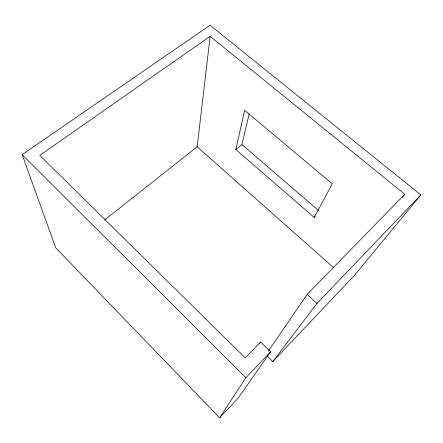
<?xml version="1.0" encoding="UTF-8"?>
<svg xmlns="http://www.w3.org/2000/svg" width="443" height="443" viewBox="0 0 443 443"><rect width="100%" height="100%" fill="white"/><g stroke="black" fill="none" stroke-linecap="round" stroke-linejoin="round"><path stroke-width="0.66" d="M104.57 219.999L197.168 146.81L210.137 36.32L404.786 194.294L402.25 197.572M235.864 149.562L244.625 110.296L332.217 183.779L314.237 217.485L235.864 149.562L241.928 144.584L249.215 113.751M259.592 343.812L260.661 342.057L270.69 351.759L237.963 398.412L219.645 417.766L55.774 247.875L22.15 154.646L210.048 25.234L420.85 194.909L354.328 275.502L272.816 361.599L267.207 356.144M219.645 417.766L245.882 377.674L270.69 351.759M268.53 350.795L307.132 294.412L404.786 194.294M272.816 361.599L316.978 303.411L420.85 194.909M260.661 342.057L245.234 357.866L39.77 155.388L210.137 36.32M314.237 217.485L315.217 216.549M241.928 144.584L318.55 210.525M197.168 146.81L333.861 267.854M307.132 294.412L316.978 303.411M22.15 154.646L245.882 377.674"/></g></svg>
